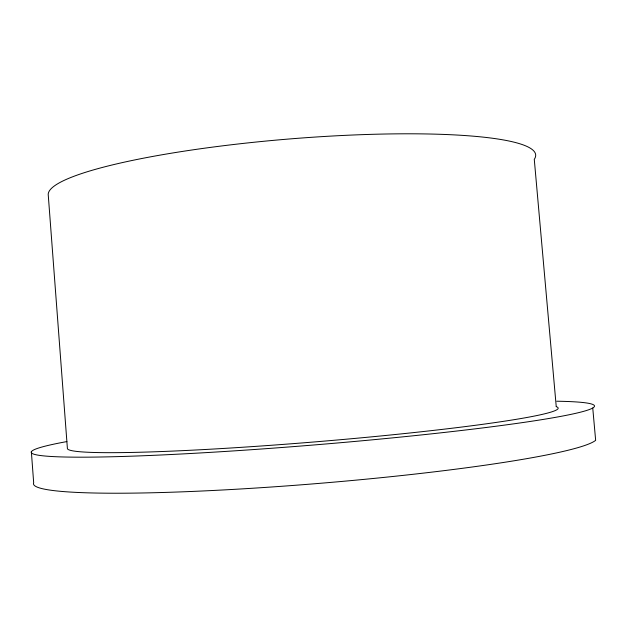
<?xml version="1.0" encoding="UTF-8"?>
<svg xmlns="http://www.w3.org/2000/svg" width="627" height="627" viewBox="0 0 627 627"><rect width="100%" height="100%" fill="white"/><g stroke="black" fill="none" stroke-linecap="round" stroke-linejoin="round"><path stroke-width="0.94" d="M592.75 408.02L595.65 440.326A282.895 22.956 -4.7 0 1 294.612 485.329A282.895 22.956 -4.7 0 1 33.678 482.821L31.35 451.62M556.76 401.217A282.652 15.847 -4.7 0 1 314.911 444.888A282.652 15.847 -4.7 0 1 66.893 441.573M556.243 406.633L534.275 159.321A244.538 36.045 -4.7 0 0 301.987 137.987A244.538 36.045 -4.7 0 0 48.287 195.428L67.387 448.289A246.231 13.716 -4.7 0 0 326.98 440.883A246.231 13.716 -4.7 0 0 556.243 406.633"/></g></svg>
